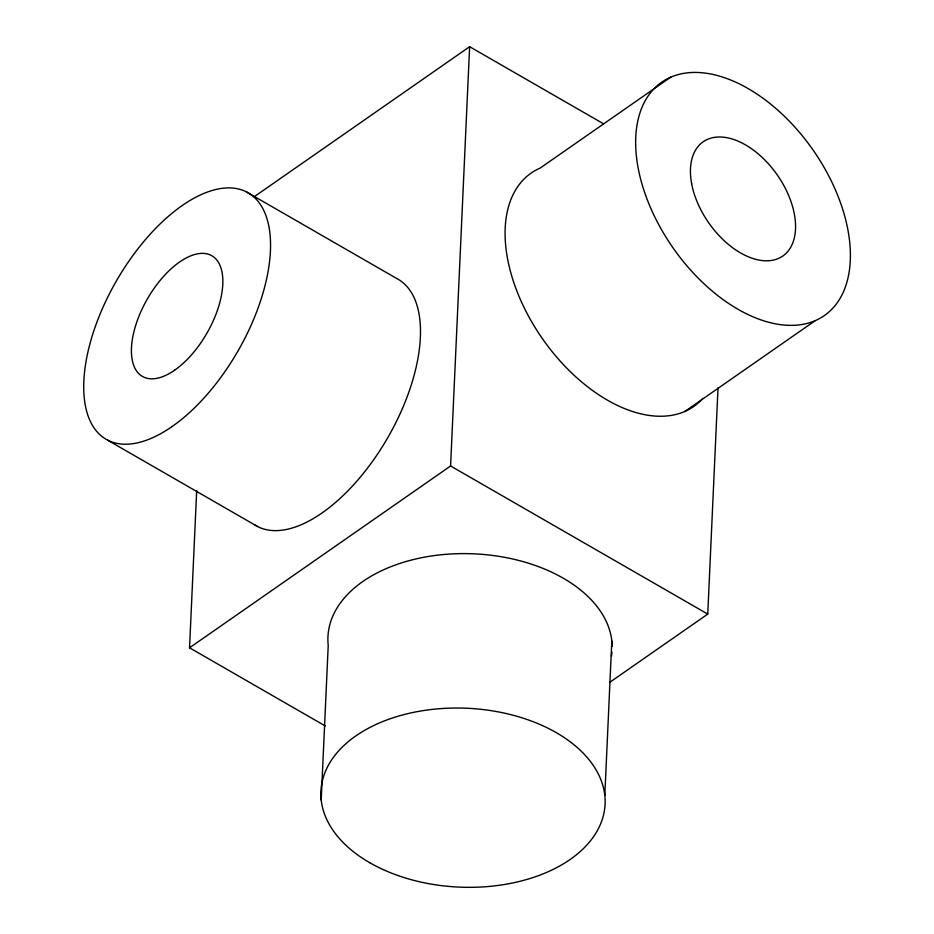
<?xml version="1.0" encoding="UTF-8"?>
<svg xmlns="http://www.w3.org/2000/svg" width="934" height="934" viewBox="0 0 934 934"><rect width="100%" height="100%" fill="white"/><g stroke="black" fill="none" stroke-linecap="round" stroke-linejoin="round"><path stroke-width="1.4" d="M325.336 725.998L189.544 647.799L196.689 490.572M321.203 799.983L328.219 645.546A142.225 89.512 2.6 0 1 464.548 553.605A142.225 89.512 2.6 0 1 612.155 646.433M189.544 647.799L450.585 465.984L469.627 46.7L603.247 123.65M604.812 795.371L611.817 640.946M609.563 682.474L707.75 614.082L718.024 387.808M254.083 196.829L469.627 46.7M670.717 77.16L540.191 168.062A142.225 85.414 55.1 0 0 543.214 339.813A142.225 85.414 55.1 0 0 702.8 398.479M684.727 411.532L815.254 320.631A142.225 85.414 55.1 0 0 775.57 108.216A142.225 85.414 55.1 0 0 638.12 167.84A142.225 85.414 55.1 0 0 815.254 320.631M246.658 192.065L396.611 278.425A142.225 70.155 -60.1 0 1 388.124 437.054A142.225 70.155 -60.1 0 1 255.099 525.118M450.585 465.984L707.75 614.082M107.585 440.147L257.539 526.507M611.957 651.967A142.225 89.512 2.6 0 1 611.443 656.1M691.65 183.694A69.618 41.808 55.1 0 0 778.361 258.485A69.618 41.808 55.1 0 0 758.933 154.507A69.618 41.808 55.1 0 0 691.65 183.694M172.113 426.534A142.225 70.155 -60.1 0 0 260.458 204.604A142.225 70.155 -60.1 0 0 98.817 317.198A142.225 70.155 -60.1 0 0 172.113 426.534M174.67 370.168A69.618 34.348 -60.1 0 0 217.914 261.532A69.618 34.348 -60.1 0 0 138.792 316.638A69.618 34.348 -60.1 0 0 174.67 370.168M369.677 862.677A142.225 89.512 2.6 0 0 602.512 818.651A142.225 89.512 2.6 0 0 416.809 711.708A142.225 89.512 2.6 0 0 369.677 862.677"/></g></svg>
